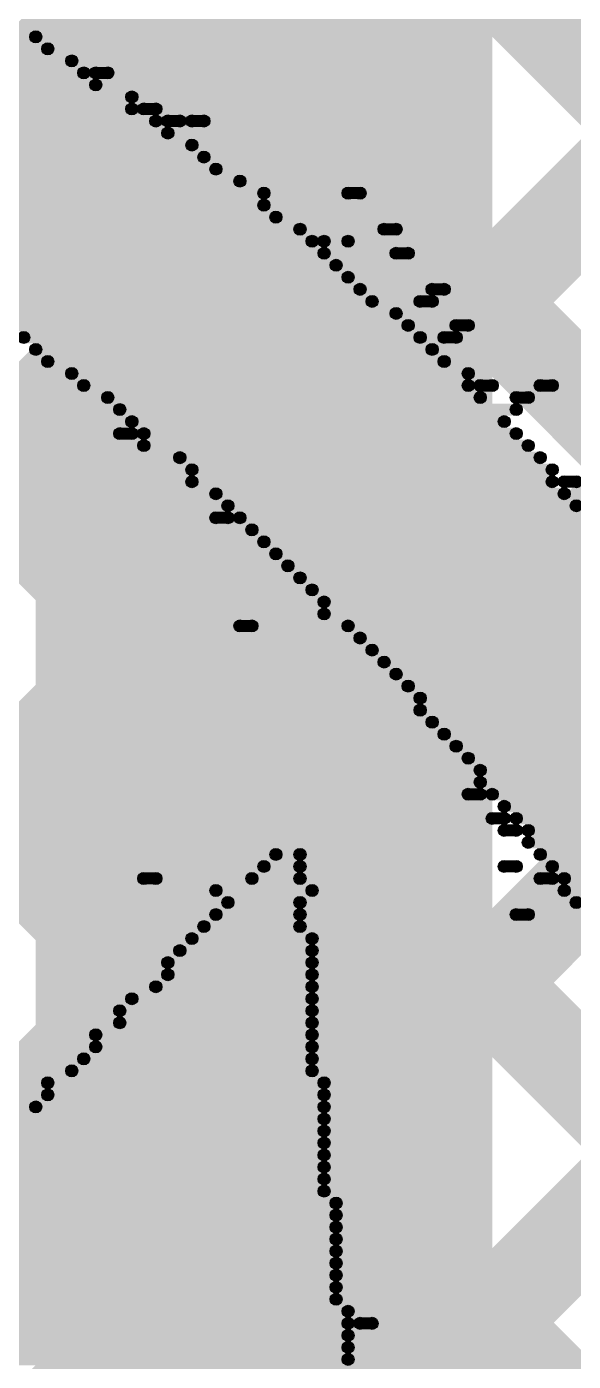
# Model space of a CAD drawing. Header units: millimetres. Extents: x 3.07 to 5.81, y 1.29 to 3.84.
# Drawn here: x 4.8832 to 4.9287, y 1.6938 to 1.8048 of the extents above; entities that cross this region are included whole.
import ezdxf

# ---------------------------------------------------------------- set-up
doc = ezdxf.new("R2010")
doc.units = ezdxf.units.MM
doc.header["$MEASUREMENT"] = 0
for name, color, linetype in [('BottomLayer', 5, 'Continuous'), ('BottomOverlay', 54, 'Continuous'), ('TopLayer', 1, 'Continuous')]:
    doc.layers.add(name, color=color, linetype=linetype)

msp = doc.modelspace()

# ---------------------------------------------------------------- hatches: boundary and pattern name
at = {"layer": 'BottomLayer'}
for points in [[(4.884, 1.449), (4.922, 1.449), (4.922, 2.071), (4.884, 2.071)], [(4.913, 1.433), (4.893, 1.433), (4.893, 2.012), (4.913, 2.012)]]:
    msp.add_hatch(color=5, dxfattribs=at).paths.add_polyline_path(points)
at = {"layer": 'BottomOverlay'}
for points in [[(4.839, 1.8035), (4.839, 1.8045), (4.884, 1.8045), (4.884, 1.8035)], [(4.841, 1.8025), (4.841, 1.8035), (4.885, 1.8035), (4.885, 1.8025)], [(4.843, 1.8015), (4.843, 1.8025), (4.887, 1.8025), (4.887, 1.8015)], [(4.845, 1.8005), (4.845, 1.8015), (4.888, 1.8015), (4.888, 1.8005)], [(4.848, 1.7995), (4.848, 1.8005), (4.889, 1.8005), (4.889, 1.7995)], [(4.889, 1.8005), (4.889, 1.8015), (4.89, 1.8015), (4.89, 1.8005)], [(4.85, 1.7985), (4.85, 1.7995), (4.892, 1.7995), (4.892, 1.7985)], [(4.852, 1.7975), (4.852, 1.7985), (4.892, 1.7985), (4.892, 1.7975)], [(4.893, 1.7975), (4.893, 1.7985), (4.894, 1.7985), (4.894, 1.7975)], [(4.854, 1.7965), (4.854, 1.7975), (4.894, 1.7975), (4.894, 1.7965)], [(4.895, 1.7965), (4.895, 1.7975), (4.896, 1.7975), (4.896, 1.7965)], [(4.897, 1.7965), (4.897, 1.7975), (4.898, 1.7975), (4.898, 1.7965)], [(4.856, 1.7955), (4.856, 1.7965), (4.895, 1.7965), (4.895, 1.7955)], [(4.858, 1.7945), (4.858, 1.7955), (4.897, 1.7955), (4.897, 1.7945)], [(4.859, 1.7935), (4.859, 1.7945), (4.898, 1.7945), (4.898, 1.7935)], [(4.86, 1.7925), (4.86, 1.7935), (4.899, 1.7935), (4.899, 1.7925)], [(4.863, 1.7915), (4.863, 1.7925), (4.901, 1.7925), (4.901, 1.7915)], [(4.865, 1.7905), (4.865, 1.7915), (4.903, 1.7915), (4.903, 1.7905)], [(4.866, 1.7895), (4.866, 1.7905), (4.903, 1.7905), (4.903, 1.7895)], [(4.91, 1.7905), (4.91, 1.7915), (4.911, 1.7915), (4.911, 1.7905)], [(4.868, 1.7885), (4.868, 1.7895), (4.904, 1.7895), (4.904, 1.7885)], [(4.87, 1.7875), (4.87, 1.7885), (4.906, 1.7885), (4.906, 1.7875)], [(4.913, 1.7875), (4.913, 1.7885), (4.914, 1.7885), (4.914, 1.7875)], [(4.871, 1.7865), (4.871, 1.7875), (4.907, 1.7875), (4.907, 1.7865)], [(4.908, 1.7865), (4.908, 1.7875), (4.91, 1.7875), (4.91, 1.7865)], [(4.873, 1.7855), (4.873, 1.7865), (4.908, 1.7865), (4.908, 1.7855)], [(4.914, 1.7855), (4.914, 1.7865), (4.915, 1.7865), (4.915, 1.7855)], [(4.875, 1.7845), (4.875, 1.7855), (4.909, 1.7855), (4.909, 1.7845)], [(4.876, 1.7835), (4.876, 1.7845), (4.91, 1.7845), (4.91, 1.7835)], [(4.877, 1.7825), (4.877, 1.7835), (4.911, 1.7835), (4.911, 1.7825)], [(4.917, 1.7825), (4.917, 1.7835), (4.918, 1.7835), (4.918, 1.7825)], [(4.879, 1.7815), (4.879, 1.7825), (4.912, 1.7825), (4.912, 1.7815)], [(4.916, 1.7815), (4.916, 1.7825), (4.917, 1.7825), (4.917, 1.7815)], [(4.88, 1.7805), (4.88, 1.7815), (4.914, 1.7815), (4.914, 1.7805)], [(4.882, 1.7795), (4.882, 1.7805), (4.915, 1.7805), (4.915, 1.7795)], [(4.919, 1.7795), (4.919, 1.7805), (4.92, 1.7805), (4.92, 1.7795)], [(4.883, 1.7785), (4.883, 1.7795), (4.916, 1.7795), (4.916, 1.7785)], [(4.918, 1.7785), (4.918, 1.7795), (4.919, 1.7795), (4.919, 1.7785)], [(4.884, 1.7775), (4.884, 1.7785), (4.917, 1.7785), (4.917, 1.7775)], [(4.885, 1.7765), (4.885, 1.7775), (4.918, 1.7775), (4.918, 1.7765)], [(4.887, 1.7755), (4.887, 1.7765), (4.92, 1.7765), (4.92, 1.7755)], [(4.888, 1.7745), (4.888, 1.7755), (4.92, 1.7755), (4.92, 1.7745)], [(4.921, 1.7745), (4.921, 1.7755), (4.922, 1.7755), (4.922, 1.7745)], [(4.926, 1.7745), (4.926, 1.7755), (4.927, 1.7755), (4.927, 1.7745)], [(4.89, 1.7735), (4.89, 1.7745), (4.921, 1.7745), (4.921, 1.7735)], [(4.924, 1.7735), (4.924, 1.7745), (4.925, 1.7745), (4.925, 1.7735)], [(4.891, 1.7725), (4.891, 1.7735), (4.924, 1.7735), (4.924, 1.7725)], [(4.892, 1.7715), (4.892, 1.7725), (4.923, 1.7725), (4.923, 1.7715)], [(4.891, 1.7705), (4.891, 1.7715), (4.892, 1.7715), (4.892, 1.7705)], [(4.893, 1.7705), (4.893, 1.7715), (4.924, 1.7715), (4.924, 1.7705)], [(4.893, 1.7695), (4.893, 1.7705), (4.925, 1.7705), (4.925, 1.7695)], [(4.896, 1.7685), (4.896, 1.7695), (4.926, 1.7695), (4.926, 1.7685)], [(4.897, 1.7675), (4.897, 1.7685), (4.927, 1.7685), (4.927, 1.7675)], [(4.897, 1.7665), (4.897, 1.7675), (4.927, 1.7675), (4.927, 1.7665)], [(4.928, 1.7665), (4.928, 1.7675), (4.929, 1.7675), (4.929, 1.7665)], [(4.899, 1.7655), (4.899, 1.7665), (4.928, 1.7665), (4.928, 1.7655)], [(4.9, 1.7645), (4.9, 1.7655), (4.929, 1.7655), (4.929, 1.7645)], [(4.899, 1.7635), (4.899, 1.7645), (4.9, 1.7645), (4.9, 1.7635)], [(4.901, 1.7635), (4.901, 1.7645), (4.93, 1.7645), (4.93, 1.7635)], [(4.902, 1.7625), (4.902, 1.7635), (4.931, 1.7635), (4.931, 1.7625)], [(4.903, 1.7615), (4.903, 1.7625), (4.932, 1.7625), (4.932, 1.7615)], [(4.904, 1.7605), (4.904, 1.7615), (4.933, 1.7615), (4.933, 1.7605)], [(4.905, 1.7595), (4.905, 1.7605), (4.934, 1.7605), (4.934, 1.7595)], [(4.906, 1.7585), (4.906, 1.7595), (4.935, 1.7595), (4.935, 1.7585)], [(4.907, 1.7575), (4.907, 1.7585), (4.935, 1.7585), (4.935, 1.7575)], [(4.908, 1.7565), (4.908, 1.7575), (4.936, 1.7575), (4.936, 1.7565)], [(4.908, 1.7555), (4.908, 1.7565), (4.937, 1.7565), (4.937, 1.7555)], [(4.901, 1.7545), (4.901, 1.7555), (4.902, 1.7555), (4.902, 1.7545)], [(4.91, 1.7545), (4.91, 1.7555), (4.938, 1.7555), (4.938, 1.7545)], [(4.911, 1.7535), (4.911, 1.7545), (4.939, 1.7545), (4.939, 1.7535)], [(4.912, 1.7525), (4.912, 1.7535), (4.939, 1.7535), (4.939, 1.7525)], [(4.913, 1.7515), (4.913, 1.7525), (4.94, 1.7525), (4.94, 1.7515)], [(4.914, 1.7505), (4.914, 1.7515), (4.941, 1.7515), (4.941, 1.7505)], [(4.915, 1.7495), (4.915, 1.7505), (4.942, 1.7505), (4.942, 1.7495)], [(4.916, 1.7485), (4.916, 1.7495), (4.943, 1.7495), (4.943, 1.7485)], [(4.916, 1.7475), (4.916, 1.7485), (4.943, 1.7485), (4.943, 1.7475)], [(4.917, 1.7465), (4.917, 1.7475), (4.944, 1.7475), (4.944, 1.7465)], [(4.918, 1.7455), (4.918, 1.7465), (4.945, 1.7465), (4.945, 1.7455)], [(4.919, 1.7445), (4.919, 1.7455), (4.947, 1.7455), (4.947, 1.7445)], [(4.92, 1.7435), (4.92, 1.7445), (4.946, 1.7445), (4.946, 1.7435)], [(4.921, 1.7425), (4.921, 1.7435), (4.947, 1.7435), (4.947, 1.7425)], [(4.921, 1.7415), (4.921, 1.7425), (4.948, 1.7425), (4.948, 1.7415)], [(4.92, 1.7405), (4.92, 1.7415), (4.921, 1.7415), (4.921, 1.7405)], [(4.922, 1.7405), (4.922, 1.7415), (4.948, 1.7415), (4.948, 1.7405)], [(4.922, 1.7385), (4.922, 1.7395), (4.923, 1.7395), (4.923, 1.7385)], [(4.923, 1.7395), (4.923, 1.7405), (4.949, 1.7405), (4.949, 1.7395)], [(4.924, 1.7385), (4.924, 1.7395), (4.951, 1.7395), (4.951, 1.7385)], [(4.923, 1.7375), (4.923, 1.7385), (4.924, 1.7385), (4.924, 1.7375)], [(4.925, 1.7375), (4.925, 1.7385), (4.95, 1.7385), (4.95, 1.7375)], [(4.925, 1.7365), (4.925, 1.7375), (4.951, 1.7375), (4.951, 1.7365)], [(4.904, 1.7355), (4.904, 1.7365), (4.906, 1.7365), (4.906, 1.7355)], [(4.926, 1.7355), (4.926, 1.7365), (4.951, 1.7365), (4.951, 1.7355)], [(4.903, 1.7345), (4.903, 1.7355), (4.906, 1.7355), (4.906, 1.7345)], [(4.923, 1.7345), (4.923, 1.7355), (4.924, 1.7355), (4.924, 1.7345)], [(4.927, 1.7345), (4.927, 1.7355), (4.952, 1.7355), (4.952, 1.7345)], [(4.893, 1.7335), (4.893, 1.7345), (4.894, 1.7345), (4.894, 1.7335)], [(4.902, 1.7335), (4.902, 1.7345), (4.906, 1.7345), (4.906, 1.7335)], [(4.926, 1.7335), (4.926, 1.7345), (4.927, 1.7345), (4.927, 1.7335)], [(4.928, 1.7335), (4.928, 1.7345), (4.953, 1.7345), (4.953, 1.7335)], [(4.899, 1.7325), (4.899, 1.7335), (4.907, 1.7335), (4.907, 1.7325)], [(4.928, 1.7325), (4.928, 1.7335), (4.954, 1.7335), (4.954, 1.7325)], [(4.9, 1.7315), (4.9, 1.7325), (4.906, 1.7325), (4.906, 1.7315)], [(4.899, 1.7305), (4.899, 1.7315), (4.906, 1.7315), (4.906, 1.7305)], [(4.924, 1.7305), (4.924, 1.7315), (4.925, 1.7315), (4.925, 1.7305)], [(4.897, 1.7285), (4.897, 1.7295), (4.907, 1.7295), (4.907, 1.7285)], [(4.898, 1.7295), (4.898, 1.7305), (4.906, 1.7305), (4.906, 1.7295)], [(4.896, 1.7275), (4.896, 1.7285), (4.907, 1.7285), (4.907, 1.7275)], [(4.895, 1.7265), (4.895, 1.7275), (4.907, 1.7275), (4.907, 1.7265)], [(4.895, 1.7255), (4.895, 1.7265), (4.907, 1.7265), (4.907, 1.7255)], [(4.894, 1.7245), (4.894, 1.7255), (4.907, 1.7255), (4.907, 1.7245)], [(4.892, 1.7235), (4.892, 1.7245), (4.907, 1.7245), (4.907, 1.7235)], [(4.891, 1.7225), (4.891, 1.7235), (4.907, 1.7235), (4.907, 1.7225)], [(4.891, 1.7215), (4.891, 1.7225), (4.907, 1.7225), (4.907, 1.7215)], [(4.889, 1.7205), (4.889, 1.7215), (4.907, 1.7215), (4.907, 1.7205)], [(4.888, 1.7185), (4.888, 1.7195), (4.907, 1.7195), (4.907, 1.7185)], [(4.889, 1.7195), (4.889, 1.7205), (4.907, 1.7205), (4.907, 1.7195)], [(4.887, 1.7175), (4.887, 1.7185), (4.907, 1.7185), (4.907, 1.7175)], [(4.885, 1.7165), (4.885, 1.7175), (4.908, 1.7175), (4.908, 1.7165)], [(4.885, 1.7155), (4.885, 1.7165), (4.908, 1.7165), (4.908, 1.7155)], [(4.884, 1.7145), (4.884, 1.7155), (4.908, 1.7155), (4.908, 1.7145)], [(4.882, 1.7135), (4.882, 1.7145), (4.908, 1.7145), (4.908, 1.7135)], [(4.882, 1.7125), (4.882, 1.7135), (4.908, 1.7135), (4.908, 1.7125)], [(4.881, 1.7115), (4.881, 1.7125), (4.908, 1.7125), (4.908, 1.7115)], [(4.88, 1.7105), (4.88, 1.7115), (4.908, 1.7115), (4.908, 1.7105)], [(4.878, 1.7095), (4.878, 1.7105), (4.908, 1.7105), (4.908, 1.7095)], [(4.879, 1.7085), (4.879, 1.7095), (4.908, 1.7095), (4.908, 1.7085)], [(4.878, 1.7075), (4.878, 1.7085), (4.908, 1.7085), (4.908, 1.7075)], [(4.876, 1.7065), (4.876, 1.7075), (4.909, 1.7075), (4.909, 1.7065)], [(4.876, 1.7055), (4.876, 1.7065), (4.909, 1.7065), (4.909, 1.7055)], [(4.875, 1.7045), (4.875, 1.7055), (4.909, 1.7055), (4.909, 1.7045)], [(4.874, 1.7035), (4.874, 1.7045), (4.909, 1.7045), (4.909, 1.7035)], [(4.873, 1.7025), (4.873, 1.7035), (4.909, 1.7035), (4.909, 1.7025)], [(4.872, 1.7015), (4.872, 1.7025), (4.909, 1.7025), (4.909, 1.7015)], [(4.871, 1.7005), (4.871, 1.7015), (4.909, 1.7015), (4.909, 1.7005)], [(4.869, 1.6985), (4.869, 1.6995), (4.909, 1.6995), (4.909, 1.6985)], [(4.87, 1.6995), (4.87, 1.7005), (4.909, 1.7005), (4.909, 1.6995)], [(4.868, 1.6975), (4.868, 1.6985), (4.91, 1.6985), (4.91, 1.6975)], [(4.867, 1.6965), (4.867, 1.6975), (4.91, 1.6975), (4.91, 1.6965)], [(4.911, 1.6965), (4.911, 1.6975), (4.912, 1.6975), (4.912, 1.6965)], [(4.866, 1.6955), (4.866, 1.6965), (4.91, 1.6965), (4.91, 1.6955)], [(4.865, 1.6945), (4.865, 1.6955), (4.91, 1.6955), (4.91, 1.6945)], [(4.864, 1.6935), (4.864, 1.6945), (4.91, 1.6945), (4.91, 1.6935)]]:
    msp.add_hatch(color=54, dxfattribs=at).paths.add_polyline_path(points)
h = msp.add_hatch(color=54, dxfattribs=at)
edge = h.paths.add_edge_path()
edge.add_arc((4.884, 1.804), 0.0005, 0, 360)
h = msp.add_hatch(color=54, dxfattribs=at)
edge = h.paths.add_edge_path()
edge.add_arc((4.885, 1.803), 0.0005, 0, 360)
h = msp.add_hatch(color=54, dxfattribs=at)
edge = h.paths.add_edge_path()
edge.add_arc((4.887, 1.802), 0.0005, 0, 360)
h = msp.add_hatch(color=54, dxfattribs=at)
edge = h.paths.add_edge_path()
edge.add_arc((4.888, 1.801), 0.0005, 0, 360)
h = msp.add_hatch(color=54, dxfattribs=at)
edge = h.paths.add_edge_path()
edge.add_arc((4.889, 1.801), 0.0005, 0, 360)
h = msp.add_hatch(color=54, dxfattribs=at)
edge = h.paths.add_edge_path()
edge.add_arc((4.889, 1.8), 0.0005, 0, 360)
h = msp.add_hatch(color=54, dxfattribs=at)
edge = h.paths.add_edge_path()
edge.add_arc((4.89, 1.801), 0.0005, 0, 360)
h = msp.add_hatch(color=54, dxfattribs=at)
edge = h.paths.add_edge_path()
edge.add_arc((4.892, 1.799), 0.0005, 0, 360)
h = msp.add_hatch(color=54, dxfattribs=at)
edge = h.paths.add_edge_path()
edge.add_arc((4.892, 1.798), 0.0005, 0, 360)
h = msp.add_hatch(color=54, dxfattribs=at)
edge = h.paths.add_edge_path()
edge.add_arc((4.893, 1.798), 0.0005, 0, 360)
h = msp.add_hatch(color=54, dxfattribs=at)
edge = h.paths.add_edge_path()
edge.add_arc((4.894, 1.798), 0.0005, 0, 360)
h = msp.add_hatch(color=54, dxfattribs=at)
edge = h.paths.add_edge_path()
edge.add_arc((4.894, 1.797), 0.0005, 0, 360)
h = msp.add_hatch(color=54, dxfattribs=at)
edge = h.paths.add_edge_path()
edge.add_arc((4.895, 1.797), 0.0005, 0, 360)
h = msp.add_hatch(color=54, dxfattribs=at)
edge = h.paths.add_edge_path()
edge.add_arc((4.896, 1.797), 0.0005, 0, 360)
h = msp.add_hatch(color=54, dxfattribs=at)
edge = h.paths.add_edge_path()
edge.add_arc((4.897, 1.797), 0.0005, 0, 360)
h = msp.add_hatch(color=54, dxfattribs=at)
edge = h.paths.add_edge_path()
edge.add_arc((4.898, 1.797), 0.0005, 0, 360)
h = msp.add_hatch(color=54, dxfattribs=at)
edge = h.paths.add_edge_path()
edge.add_arc((4.895, 1.796), 0.0005, 0, 360)
h = msp.add_hatch(color=54, dxfattribs=at)
edge = h.paths.add_edge_path()
edge.add_arc((4.897, 1.795), 0.0005, 0, 360)
h = msp.add_hatch(color=54, dxfattribs=at)
edge = h.paths.add_edge_path()
edge.add_arc((4.898, 1.794), 0.0005, 0, 360)
h = msp.add_hatch(color=54, dxfattribs=at)
edge = h.paths.add_edge_path()
edge.add_arc((4.899, 1.793), 0.0005, 0, 360)
h = msp.add_hatch(color=54, dxfattribs=at)
edge = h.paths.add_edge_path()
edge.add_arc((4.901, 1.792), 0.0005, 0, 360)
h = msp.add_hatch(color=54, dxfattribs=at)
edge = h.paths.add_edge_path()
edge.add_arc((4.903, 1.791), 0.0005, 0, 360)
h = msp.add_hatch(color=54, dxfattribs=at)
edge = h.paths.add_edge_path()
edge.add_arc((4.903, 1.79), 0.0005, 0, 360)
h = msp.add_hatch(color=54, dxfattribs=at)
edge = h.paths.add_edge_path()
edge.add_arc((4.91, 1.791), 0.0005, 0, 360)
h = msp.add_hatch(color=54, dxfattribs=at)
edge = h.paths.add_edge_path()
edge.add_arc((4.911, 1.791), 0.0005, 0, 360)
h = msp.add_hatch(color=54, dxfattribs=at)
edge = h.paths.add_edge_path()
edge.add_arc((4.904, 1.789), 0.0005, 0, 360)
h = msp.add_hatch(color=54, dxfattribs=at)
edge = h.paths.add_edge_path()
edge.add_arc((4.906, 1.788), 0.0005, 0, 360)
h = msp.add_hatch(color=54, dxfattribs=at)
edge = h.paths.add_edge_path()
edge.add_arc((4.913, 1.788), 0.0005, 0, 360)
h = msp.add_hatch(color=54, dxfattribs=at)
edge = h.paths.add_edge_path()
edge.add_arc((4.914, 1.788), 0.0005, 0, 360)
h = msp.add_hatch(color=54, dxfattribs=at)
edge = h.paths.add_edge_path()
edge.add_arc((4.907, 1.787), 0.0005, 0, 360)
h = msp.add_hatch(color=54, dxfattribs=at)
edge = h.paths.add_edge_path()
edge.add_arc((4.908, 1.787), 0.0005, 0, 360)
h = msp.add_hatch(color=54, dxfattribs=at)
edge = h.paths.add_edge_path()
edge.add_arc((4.91, 1.787), 0.0005, 0, 360)
h = msp.add_hatch(color=54, dxfattribs=at)
edge = h.paths.add_edge_path()
edge.add_arc((4.908, 1.786), 0.0005, 0, 360)
h = msp.add_hatch(color=54, dxfattribs=at)
edge = h.paths.add_edge_path()
edge.add_arc((4.914, 1.786), 0.0005, 0, 360)
h = msp.add_hatch(color=54, dxfattribs=at)
edge = h.paths.add_edge_path()
edge.add_arc((4.915, 1.786), 0.0005, 0, 360)
h = msp.add_hatch(color=54, dxfattribs=at)
edge = h.paths.add_edge_path()
edge.add_arc((4.909, 1.785), 0.0005, 0, 360)
h = msp.add_hatch(color=54, dxfattribs=at)
edge = h.paths.add_edge_path()
edge.add_arc((4.91, 1.784), 0.0005, 0, 360)
h = msp.add_hatch(color=54, dxfattribs=at)
edge = h.paths.add_edge_path()
edge.add_arc((4.911, 1.783), 0.0005, 0, 360)
h = msp.add_hatch(color=54, dxfattribs=at)
edge = h.paths.add_edge_path()
edge.add_arc((4.917, 1.783), 0.0005, 0, 360)
h = msp.add_hatch(color=54, dxfattribs=at)
edge = h.paths.add_edge_path()
edge.add_arc((4.918, 1.783), 0.0005, 0, 360)
h = msp.add_hatch(color=54, dxfattribs=at)
edge = h.paths.add_edge_path()
edge.add_arc((4.912, 1.782), 0.0005, 0, 360)
h = msp.add_hatch(color=54, dxfattribs=at)
edge = h.paths.add_edge_path()
edge.add_arc((4.916, 1.782), 0.0005, 0, 360)
h = msp.add_hatch(color=54, dxfattribs=at)
edge = h.paths.add_edge_path()
edge.add_arc((4.917, 1.782), 0.0005, 0, 360)
h = msp.add_hatch(color=54, dxfattribs=at)
edge = h.paths.add_edge_path()
edge.add_arc((4.914, 1.781), 0.0005, 0, 360)
h = msp.add_hatch(color=54, dxfattribs=at)
edge = h.paths.add_edge_path()
edge.add_arc((4.915, 1.78), 0.0005, 0, 360)
h = msp.add_hatch(color=54, dxfattribs=at)
edge = h.paths.add_edge_path()
edge.add_arc((4.919, 1.78), 0.0005, 0, 360)
h = msp.add_hatch(color=54, dxfattribs=at)
edge = h.paths.add_edge_path()
edge.add_arc((4.92, 1.78), 0.0005, 0, 360)
h = msp.add_hatch(color=54, dxfattribs=at)
edge = h.paths.add_edge_path()
edge.add_arc((4.883, 1.779), 0.0005, 0, 360)
h = msp.add_hatch(color=54, dxfattribs=at)
edge = h.paths.add_edge_path()
edge.add_arc((4.916, 1.779), 0.0005, 0, 360)
h = msp.add_hatch(color=54, dxfattribs=at)
edge = h.paths.add_edge_path()
edge.add_arc((4.918, 1.779), 0.0005, 0, 360)
h = msp.add_hatch(color=54, dxfattribs=at)
edge = h.paths.add_edge_path()
edge.add_arc((4.919, 1.779), 0.0005, 0, 360)
h = msp.add_hatch(color=54, dxfattribs=at)
edge = h.paths.add_edge_path()
edge.add_arc((4.884, 1.778), 0.0005, 0, 360)
h = msp.add_hatch(color=54, dxfattribs=at)
edge = h.paths.add_edge_path()
edge.add_arc((4.917, 1.778), 0.0005, 0, 360)
h = msp.add_hatch(color=54, dxfattribs=at)
edge = h.paths.add_edge_path()
edge.add_arc((4.885, 1.777), 0.0005, 0, 360)
h = msp.add_hatch(color=54, dxfattribs=at)
edge = h.paths.add_edge_path()
edge.add_arc((4.918, 1.777), 0.0005, 0, 360)
h = msp.add_hatch(color=54, dxfattribs=at)
edge = h.paths.add_edge_path()
edge.add_arc((4.887, 1.776), 0.0005, 0, 360)
h = msp.add_hatch(color=54, dxfattribs=at)
edge = h.paths.add_edge_path()
edge.add_arc((4.92, 1.776), 0.0005, 0, 360)
h = msp.add_hatch(color=54, dxfattribs=at)
edge = h.paths.add_edge_path()
edge.add_arc((4.888, 1.775), 0.0005, 0, 360)
h = msp.add_hatch(color=54, dxfattribs=at)
edge = h.paths.add_edge_path()
edge.add_arc((4.92, 1.775), 0.0005, 0, 360)
h = msp.add_hatch(color=54, dxfattribs=at)
edge = h.paths.add_edge_path()
edge.add_arc((4.921, 1.775), 0.0005, 0, 360)
h = msp.add_hatch(color=54, dxfattribs=at)
edge = h.paths.add_edge_path()
edge.add_arc((4.922, 1.775), 0.0005, 0, 360)
h = msp.add_hatch(color=54, dxfattribs=at)
edge = h.paths.add_edge_path()
edge.add_arc((4.926, 1.775), 0.0005, 0, 360)
h = msp.add_hatch(color=54, dxfattribs=at)
edge = h.paths.add_edge_path()
edge.add_arc((4.927, 1.775), 0.0005, 0, 360)
h = msp.add_hatch(color=54, dxfattribs=at)
edge = h.paths.add_edge_path()
edge.add_arc((4.89, 1.774), 0.0005, 0, 360)
h = msp.add_hatch(color=54, dxfattribs=at)
edge = h.paths.add_edge_path()
edge.add_arc((4.921, 1.774), 0.0005, 0, 360)
h = msp.add_hatch(color=54, dxfattribs=at)
edge = h.paths.add_edge_path()
edge.add_arc((4.924, 1.774), 0.0005, 0, 360)
h = msp.add_hatch(color=54, dxfattribs=at)
edge = h.paths.add_edge_path()
edge.add_arc((4.925, 1.774), 0.0005, 0, 360)
h = msp.add_hatch(color=54, dxfattribs=at)
edge = h.paths.add_edge_path()
edge.add_arc((4.891, 1.773), 0.0005, 0, 360)
h = msp.add_hatch(color=54, dxfattribs=at)
edge = h.paths.add_edge_path()
edge.add_arc((4.924, 1.773), 0.0005, 0, 360)
h = msp.add_hatch(color=54, dxfattribs=at)
edge = h.paths.add_edge_path()
edge.add_arc((4.892, 1.772), 0.0005, 0, 360)
h = msp.add_hatch(color=54, dxfattribs=at)
edge = h.paths.add_edge_path()
edge.add_arc((4.923, 1.772), 0.0005, 0, 360)
h = msp.add_hatch(color=54, dxfattribs=at)
edge = h.paths.add_edge_path()
edge.add_arc((4.891, 1.771), 0.0005, 0, 360)
h = msp.add_hatch(color=54, dxfattribs=at)
edge = h.paths.add_edge_path()
edge.add_arc((4.892, 1.771), 0.0005, 0, 360)
h = msp.add_hatch(color=54, dxfattribs=at)
edge = h.paths.add_edge_path()
edge.add_arc((4.893, 1.771), 0.0005, 0, 360)
h = msp.add_hatch(color=54, dxfattribs=at)
edge = h.paths.add_edge_path()
edge.add_arc((4.893, 1.77), 0.0005, 0, 360)
h = msp.add_hatch(color=54, dxfattribs=at)
edge = h.paths.add_edge_path()
edge.add_arc((4.924, 1.771), 0.0005, 0, 360)
h = msp.add_hatch(color=54, dxfattribs=at)
edge = h.paths.add_edge_path()
edge.add_arc((4.925, 1.77), 0.0005, 0, 360)
h = msp.add_hatch(color=54, dxfattribs=at)
edge = h.paths.add_edge_path()
edge.add_arc((4.896, 1.769), 0.0005, 0, 360)
h = msp.add_hatch(color=54, dxfattribs=at)
edge = h.paths.add_edge_path()
edge.add_arc((4.926, 1.769), 0.0005, 0, 360)
h = msp.add_hatch(color=54, dxfattribs=at)
edge = h.paths.add_edge_path()
edge.add_arc((4.897, 1.768), 0.0005, 0, 360)
h = msp.add_hatch(color=54, dxfattribs=at)
edge = h.paths.add_edge_path()
edge.add_arc((4.927, 1.768), 0.0005, 0, 360)
h = msp.add_hatch(color=54, dxfattribs=at)
edge = h.paths.add_edge_path()
edge.add_arc((4.897, 1.767), 0.0005, 0, 360)
h = msp.add_hatch(color=54, dxfattribs=at)
edge = h.paths.add_edge_path()
edge.add_arc((4.927, 1.767), 0.0005, 0, 360)
h = msp.add_hatch(color=54, dxfattribs=at)
edge = h.paths.add_edge_path()
edge.add_arc((4.928, 1.767), 0.0005, 0, 360)
h = msp.add_hatch(color=54, dxfattribs=at)
edge = h.paths.add_edge_path()
edge.add_arc((4.929, 1.767), 0.0005, 0, 360)
h = msp.add_hatch(color=54, dxfattribs=at)
edge = h.paths.add_edge_path()
edge.add_arc((4.899, 1.766), 0.0005, 0, 360)
h = msp.add_hatch(color=54, dxfattribs=at)
edge = h.paths.add_edge_path()
edge.add_arc((4.928, 1.766), 0.0005, 0, 360)
h = msp.add_hatch(color=54, dxfattribs=at)
edge = h.paths.add_edge_path()
edge.add_arc((4.9, 1.765), 0.0005, 0, 360)
h = msp.add_hatch(color=54, dxfattribs=at)
edge = h.paths.add_edge_path()
edge.add_arc((4.929, 1.765), 0.0005, 0, 360)
h = msp.add_hatch(color=54, dxfattribs=at)
edge = h.paths.add_edge_path()
edge.add_arc((4.899, 1.764), 0.0005, 0, 360)
h = msp.add_hatch(color=54, dxfattribs=at)
edge = h.paths.add_edge_path()
edge.add_arc((4.9, 1.764), 0.0005, 0, 360)
h = msp.add_hatch(color=54, dxfattribs=at)
edge = h.paths.add_edge_path()
edge.add_arc((4.901, 1.764), 0.0005, 0, 360)
h = msp.add_hatch(color=54, dxfattribs=at)
edge = h.paths.add_edge_path()
edge.add_arc((4.902, 1.763), 0.0005, 0, 360)
h = msp.add_hatch(color=54, dxfattribs=at)
edge = h.paths.add_edge_path()
edge.add_arc((4.903, 1.762), 0.0005, 0, 360)
h = msp.add_hatch(color=54, dxfattribs=at)
edge = h.paths.add_edge_path()
edge.add_arc((4.904, 1.761), 0.0005, 0, 360)
h = msp.add_hatch(color=54, dxfattribs=at)
edge = h.paths.add_edge_path()
edge.add_arc((4.905, 1.76), 0.0005, 0, 360)
h = msp.add_hatch(color=54, dxfattribs=at)
edge = h.paths.add_edge_path()
edge.add_arc((4.906, 1.759), 0.0005, 0, 360)
h = msp.add_hatch(color=54, dxfattribs=at)
edge = h.paths.add_edge_path()
edge.add_arc((4.907, 1.758), 0.0005, 0, 360)
h = msp.add_hatch(color=54, dxfattribs=at)
edge = h.paths.add_edge_path()
edge.add_arc((4.908, 1.757), 0.0005, 0, 360)
h = msp.add_hatch(color=54, dxfattribs=at)
edge = h.paths.add_edge_path()
edge.add_arc((4.908, 1.756), 0.0005, 0, 360)
h = msp.add_hatch(color=54, dxfattribs=at)
edge = h.paths.add_edge_path()
edge.add_arc((4.901, 1.755), 0.0005, 0, 360)
h = msp.add_hatch(color=54, dxfattribs=at)
edge = h.paths.add_edge_path()
edge.add_arc((4.902, 1.755), 0.0005, 0, 360)
h = msp.add_hatch(color=54, dxfattribs=at)
edge = h.paths.add_edge_path()
edge.add_arc((4.91, 1.755), 0.0005, 0, 360)
h = msp.add_hatch(color=54, dxfattribs=at)
edge = h.paths.add_edge_path()
edge.add_arc((4.911, 1.754), 0.0005, 0, 360)
h = msp.add_hatch(color=54, dxfattribs=at)
edge = h.paths.add_edge_path()
edge.add_arc((4.912, 1.753), 0.0005, 0, 360)
h = msp.add_hatch(color=54, dxfattribs=at)
edge = h.paths.add_edge_path()
edge.add_arc((4.913, 1.752), 0.0005, 0, 360)
h = msp.add_hatch(color=54, dxfattribs=at)
edge = h.paths.add_edge_path()
edge.add_arc((4.914, 1.751), 0.0005, 0, 360)
h = msp.add_hatch(color=54, dxfattribs=at)
edge = h.paths.add_edge_path()
edge.add_arc((4.915, 1.75), 0.0005, 0, 360)
h = msp.add_hatch(color=54, dxfattribs=at)
edge = h.paths.add_edge_path()
edge.add_arc((4.916, 1.749), 0.0005, 0, 360)
h = msp.add_hatch(color=54, dxfattribs=at)
edge = h.paths.add_edge_path()
edge.add_arc((4.916, 1.748), 0.0005, 0, 360)
h = msp.add_hatch(color=54, dxfattribs=at)
edge = h.paths.add_edge_path()
edge.add_arc((4.917, 1.747), 0.0005, 0, 360)
h = msp.add_hatch(color=54, dxfattribs=at)
edge = h.paths.add_edge_path()
edge.add_arc((4.918, 1.746), 0.0005, 0, 360)
h = msp.add_hatch(color=54, dxfattribs=at)
edge = h.paths.add_edge_path()
edge.add_arc((4.919, 1.745), 0.0005, 0, 360)
h = msp.add_hatch(color=54, dxfattribs=at)
edge = h.paths.add_edge_path()
edge.add_arc((4.92, 1.744), 0.0005, 0, 360)
h = msp.add_hatch(color=54, dxfattribs=at)
edge = h.paths.add_edge_path()
edge.add_arc((4.921, 1.743), 0.0005, 0, 360)
h = msp.add_hatch(color=54, dxfattribs=at)
edge = h.paths.add_edge_path()
edge.add_arc((4.921, 1.742), 0.0005, 0, 360)
h = msp.add_hatch(color=54, dxfattribs=at)
edge = h.paths.add_edge_path()
edge.add_arc((4.92, 1.741), 0.0005, 0, 360)
h = msp.add_hatch(color=54, dxfattribs=at)
edge = h.paths.add_edge_path()
edge.add_arc((4.921, 1.741), 0.0005, 0, 360)
h = msp.add_hatch(color=54, dxfattribs=at)
edge = h.paths.add_edge_path()
edge.add_arc((4.922, 1.741), 0.0005, 0, 360)
h = msp.add_hatch(color=54, dxfattribs=at)
edge = h.paths.add_edge_path()
edge.add_arc((4.922, 1.739), 0.0005, 0, 360)
h = msp.add_hatch(color=54, dxfattribs=at)
edge = h.paths.add_edge_path()
edge.add_arc((4.923, 1.74), 0.0005, 0, 360)
h = msp.add_hatch(color=54, dxfattribs=at)
edge = h.paths.add_edge_path()
edge.add_arc((4.923, 1.739), 0.0005, 0, 360)
h = msp.add_hatch(color=54, dxfattribs=at)
edge = h.paths.add_edge_path()
edge.add_arc((4.924, 1.739), 0.0005, 0, 360)
h = msp.add_hatch(color=54, dxfattribs=at)
edge = h.paths.add_edge_path()
edge.add_arc((4.923, 1.738), 0.0005, 0, 360)
h = msp.add_hatch(color=54, dxfattribs=at)
edge = h.paths.add_edge_path()
edge.add_arc((4.924, 1.738), 0.0005, 0, 360)
h = msp.add_hatch(color=54, dxfattribs=at)
edge = h.paths.add_edge_path()
edge.add_arc((4.925, 1.738), 0.0005, 0, 360)
h = msp.add_hatch(color=54, dxfattribs=at)
edge = h.paths.add_edge_path()
edge.add_arc((4.925, 1.737), 0.0005, 0, 360)
h = msp.add_hatch(color=54, dxfattribs=at)
edge = h.paths.add_edge_path()
edge.add_arc((4.904, 1.736), 0.0005, 0, 360)
h = msp.add_hatch(color=54, dxfattribs=at)
edge = h.paths.add_edge_path()
edge.add_arc((4.906, 1.736), 0.0005, 0, 360)
h = msp.add_hatch(color=54, dxfattribs=at)
edge = h.paths.add_edge_path()
edge.add_arc((4.926, 1.736), 0.0005, 0, 360)
h = msp.add_hatch(color=54, dxfattribs=at)
edge = h.paths.add_edge_path()
edge.add_arc((4.903, 1.735), 0.0005, 0, 360)
h = msp.add_hatch(color=54, dxfattribs=at)
edge = h.paths.add_edge_path()
edge.add_arc((4.906, 1.735), 0.0005, 0, 360)
h = msp.add_hatch(color=54, dxfattribs=at)
edge = h.paths.add_edge_path()
edge.add_arc((4.923, 1.735), 0.0005, 0, 360)
h = msp.add_hatch(color=54, dxfattribs=at)
edge = h.paths.add_edge_path()
edge.add_arc((4.924, 1.735), 0.0005, 0, 360)
h = msp.add_hatch(color=54, dxfattribs=at)
edge = h.paths.add_edge_path()
edge.add_arc((4.927, 1.735), 0.0005, 0, 360)
h = msp.add_hatch(color=54, dxfattribs=at)
edge = h.paths.add_edge_path()
edge.add_arc((4.893, 1.734), 0.0005, 0, 360)
h = msp.add_hatch(color=54, dxfattribs=at)
edge = h.paths.add_edge_path()
edge.add_arc((4.894, 1.734), 0.0005, 0, 360)
h = msp.add_hatch(color=54, dxfattribs=at)
edge = h.paths.add_edge_path()
edge.add_arc((4.902, 1.734), 0.0005, 0, 360)
h = msp.add_hatch(color=54, dxfattribs=at)
edge = h.paths.add_edge_path()
edge.add_arc((4.906, 1.734), 0.0005, 0, 360)
h = msp.add_hatch(color=54, dxfattribs=at)
edge = h.paths.add_edge_path()
edge.add_arc((4.926, 1.734), 0.0005, 0, 360)
h = msp.add_hatch(color=54, dxfattribs=at)
edge = h.paths.add_edge_path()
edge.add_arc((4.927, 1.734), 0.0005, 0, 360)
h = msp.add_hatch(color=54, dxfattribs=at)
edge = h.paths.add_edge_path()
edge.add_arc((4.928, 1.734), 0.0005, 0, 360)
h = msp.add_hatch(color=54, dxfattribs=at)
edge = h.paths.add_edge_path()
edge.add_arc((4.899, 1.733), 0.0005, 0, 360)
h = msp.add_hatch(color=54, dxfattribs=at)
edge = h.paths.add_edge_path()
edge.add_arc((4.907, 1.733), 0.0005, 0, 360)
h = msp.add_hatch(color=54, dxfattribs=at)
edge = h.paths.add_edge_path()
edge.add_arc((4.928, 1.733), 0.0005, 0, 360)
h = msp.add_hatch(color=54, dxfattribs=at)
edge = h.paths.add_edge_path()
edge.add_arc((4.9, 1.732), 0.0005, 0, 360)
h = msp.add_hatch(color=54, dxfattribs=at)
edge = h.paths.add_edge_path()
edge.add_arc((4.906, 1.732), 0.0005, 0, 360)
h = msp.add_hatch(color=54, dxfattribs=at)
edge = h.paths.add_edge_path()
edge.add_arc((4.929, 1.732), 0.0005, 0, 360)
h = msp.add_hatch(color=54, dxfattribs=at)
edge = h.paths.add_edge_path()
edge.add_arc((4.899, 1.731), 0.0005, 0, 360)
h = msp.add_hatch(color=54, dxfattribs=at)
edge = h.paths.add_edge_path()
edge.add_arc((4.906, 1.731), 0.0005, 0, 360)
h = msp.add_hatch(color=54, dxfattribs=at)
edge = h.paths.add_edge_path()
edge.add_arc((4.924, 1.731), 0.0005, 0, 360)
h = msp.add_hatch(color=54, dxfattribs=at)
edge = h.paths.add_edge_path()
edge.add_arc((4.925, 1.731), 0.0005, 0, 360)
h = msp.add_hatch(color=54, dxfattribs=at)
edge = h.paths.add_edge_path()
edge.add_arc((4.897, 1.729), 0.0005, 0, 360)
h = msp.add_hatch(color=54, dxfattribs=at)
edge = h.paths.add_edge_path()
edge.add_arc((4.898, 1.73), 0.0005, 0, 360)
h = msp.add_hatch(color=54, dxfattribs=at)
edge = h.paths.add_edge_path()
edge.add_arc((4.906, 1.73), 0.0005, 0, 360)
h = msp.add_hatch(color=54, dxfattribs=at)
edge = h.paths.add_edge_path()
edge.add_arc((4.907, 1.729), 0.0005, 0, 360)
h = msp.add_hatch(color=54, dxfattribs=at)
edge = h.paths.add_edge_path()
edge.add_arc((4.896, 1.728), 0.0005, 0, 360)
h = msp.add_hatch(color=54, dxfattribs=at)
edge = h.paths.add_edge_path()
edge.add_arc((4.907, 1.728), 0.0005, 0, 360)
h = msp.add_hatch(color=54, dxfattribs=at)
edge = h.paths.add_edge_path()
edge.add_arc((4.895, 1.727), 0.0005, 0, 360)
h = msp.add_hatch(color=54, dxfattribs=at)
edge = h.paths.add_edge_path()
edge.add_arc((4.907, 1.727), 0.0005, 0, 360)
h = msp.add_hatch(color=54, dxfattribs=at)
edge = h.paths.add_edge_path()
edge.add_arc((4.895, 1.726), 0.0005, 0, 360)
h = msp.add_hatch(color=54, dxfattribs=at)
edge = h.paths.add_edge_path()
edge.add_arc((4.907, 1.726), 0.0005, 0, 360)
h = msp.add_hatch(color=54, dxfattribs=at)
edge = h.paths.add_edge_path()
edge.add_arc((4.894, 1.725), 0.0005, 0, 360)
h = msp.add_hatch(color=54, dxfattribs=at)
edge = h.paths.add_edge_path()
edge.add_arc((4.907, 1.725), 0.0005, 0, 360)
h = msp.add_hatch(color=54, dxfattribs=at)
edge = h.paths.add_edge_path()
edge.add_arc((4.892, 1.724), 0.0005, 0, 360)
h = msp.add_hatch(color=54, dxfattribs=at)
edge = h.paths.add_edge_path()
edge.add_arc((4.907, 1.724), 0.0005, 0, 360)
h = msp.add_hatch(color=54, dxfattribs=at)
edge = h.paths.add_edge_path()
edge.add_arc((4.891, 1.723), 0.0005, 0, 360)
h = msp.add_hatch(color=54, dxfattribs=at)
edge = h.paths.add_edge_path()
edge.add_arc((4.907, 1.723), 0.0005, 0, 360)
h = msp.add_hatch(color=54, dxfattribs=at)
edge = h.paths.add_edge_path()
edge.add_arc((4.891, 1.722), 0.0005, 0, 360)
h = msp.add_hatch(color=54, dxfattribs=at)
edge = h.paths.add_edge_path()
edge.add_arc((4.907, 1.722), 0.0005, 0, 360)
h = msp.add_hatch(color=54, dxfattribs=at)
edge = h.paths.add_edge_path()
edge.add_arc((4.889, 1.721), 0.0005, 0, 360)
h = msp.add_hatch(color=54, dxfattribs=at)
edge = h.paths.add_edge_path()
edge.add_arc((4.907, 1.721), 0.0005, 0, 360)
h = msp.add_hatch(color=54, dxfattribs=at)
edge = h.paths.add_edge_path()
edge.add_arc((4.888, 1.719), 0.0005, 0, 360)
h = msp.add_hatch(color=54, dxfattribs=at)
edge = h.paths.add_edge_path()
edge.add_arc((4.889, 1.72), 0.0005, 0, 360)
h = msp.add_hatch(color=54, dxfattribs=at)
edge = h.paths.add_edge_path()
edge.add_arc((4.907, 1.72), 0.0005, 0, 360)
h = msp.add_hatch(color=54, dxfattribs=at)
edge = h.paths.add_edge_path()
edge.add_arc((4.907, 1.719), 0.0005, 0, 360)
h = msp.add_hatch(color=54, dxfattribs=at)
edge = h.paths.add_edge_path()
edge.add_arc((4.887, 1.718), 0.0005, 0, 360)
h = msp.add_hatch(color=54, dxfattribs=at)
edge = h.paths.add_edge_path()
edge.add_arc((4.907, 1.718), 0.0005, 0, 360)
h = msp.add_hatch(color=54, dxfattribs=at)
edge = h.paths.add_edge_path()
edge.add_arc((4.885, 1.717), 0.0005, 0, 360)
h = msp.add_hatch(color=54, dxfattribs=at)
edge = h.paths.add_edge_path()
edge.add_arc((4.908, 1.717), 0.0005, 0, 360)
h = msp.add_hatch(color=54, dxfattribs=at)
edge = h.paths.add_edge_path()
edge.add_arc((4.885, 1.716), 0.0005, 0, 360)
h = msp.add_hatch(color=54, dxfattribs=at)
edge = h.paths.add_edge_path()
edge.add_arc((4.908, 1.716), 0.0005, 0, 360)
h = msp.add_hatch(color=54, dxfattribs=at)
edge = h.paths.add_edge_path()
edge.add_arc((4.884, 1.715), 0.0005, 0, 360)
h = msp.add_hatch(color=54, dxfattribs=at)
edge = h.paths.add_edge_path()
edge.add_arc((4.908, 1.715), 0.0005, 0, 360)
h = msp.add_hatch(color=54, dxfattribs=at)
edge = h.paths.add_edge_path()
edge.add_arc((4.908, 1.714), 0.0005, 0, 360)
h = msp.add_hatch(color=54, dxfattribs=at)
edge = h.paths.add_edge_path()
edge.add_arc((4.908, 1.713), 0.0005, 0, 360)
h = msp.add_hatch(color=54, dxfattribs=at)
edge = h.paths.add_edge_path()
edge.add_arc((4.908, 1.712), 0.0005, 0, 360)
h = msp.add_hatch(color=54, dxfattribs=at)
edge = h.paths.add_edge_path()
edge.add_arc((4.908, 1.711), 0.0005, 0, 360)
h = msp.add_hatch(color=54, dxfattribs=at)
edge = h.paths.add_edge_path()
edge.add_arc((4.908, 1.71), 0.0005, 0, 360)
h = msp.add_hatch(color=54, dxfattribs=at)
edge = h.paths.add_edge_path()
edge.add_arc((4.908, 1.709), 0.0005, 0, 360)
h = msp.add_hatch(color=54, dxfattribs=at)
edge = h.paths.add_edge_path()
edge.add_arc((4.908, 1.708), 0.0005, 0, 360)
h = msp.add_hatch(color=54, dxfattribs=at)
edge = h.paths.add_edge_path()
edge.add_arc((4.909, 1.707), 0.0005, 0, 360)
h = msp.add_hatch(color=54, dxfattribs=at)
edge = h.paths.add_edge_path()
edge.add_arc((4.909, 1.706), 0.0005, 0, 360)
h = msp.add_hatch(color=54, dxfattribs=at)
edge = h.paths.add_edge_path()
edge.add_arc((4.909, 1.705), 0.0005, 0, 360)
h = msp.add_hatch(color=54, dxfattribs=at)
edge = h.paths.add_edge_path()
edge.add_arc((4.909, 1.704), 0.0005, 0, 360)
h = msp.add_hatch(color=54, dxfattribs=at)
edge = h.paths.add_edge_path()
edge.add_arc((4.909, 1.703), 0.0005, 0, 360)
h = msp.add_hatch(color=54, dxfattribs=at)
edge = h.paths.add_edge_path()
edge.add_arc((4.909, 1.702), 0.0005, 0, 360)
h = msp.add_hatch(color=54, dxfattribs=at)
edge = h.paths.add_edge_path()
edge.add_arc((4.909, 1.701), 0.0005, 0, 360)
h = msp.add_hatch(color=54, dxfattribs=at)
edge = h.paths.add_edge_path()
edge.add_arc((4.909, 1.7), 0.0005, 0, 360)
h = msp.add_hatch(color=54, dxfattribs=at)
edge = h.paths.add_edge_path()
edge.add_arc((4.909, 1.699), 0.0005, 0, 360)
h = msp.add_hatch(color=54, dxfattribs=at)
edge = h.paths.add_edge_path()
edge.add_arc((4.91, 1.698), 0.0005, 0, 360)
h = msp.add_hatch(color=54, dxfattribs=at)
edge = h.paths.add_edge_path()
edge.add_arc((4.91, 1.697), 0.0005, 0, 360)
h = msp.add_hatch(color=54, dxfattribs=at)
edge = h.paths.add_edge_path()
edge.add_arc((4.911, 1.697), 0.0005, 0, 360)
h = msp.add_hatch(color=54, dxfattribs=at)
edge = h.paths.add_edge_path()
edge.add_arc((4.912, 1.697), 0.0005, 0, 360)
h = msp.add_hatch(color=54, dxfattribs=at)
edge = h.paths.add_edge_path()
edge.add_arc((4.91, 1.696), 0.0005, 0, 360)
h = msp.add_hatch(color=54, dxfattribs=at)
edge = h.paths.add_edge_path()
edge.add_arc((4.91, 1.695), 0.0005, 0, 360)
h = msp.add_hatch(color=54, dxfattribs=at)
edge = h.paths.add_edge_path()
edge.add_arc((4.91, 1.694), 0.0005, 0, 360)
at = {"layer": 'TopLayer'}
for points in [[(4.60024, 1.37017), (4.59458, 1.37583), (5.17027, 1.95152), (5.17593, 1.94586)], [(4.45882, 1.37017), (4.45316, 1.37583), (5.00516, 1.92783), (5.01082, 1.92217)], [(4.4871, 1.37017), (4.48144, 1.37583), (5.03344, 1.92783), (5.0391, 1.92217)], [(4.51538, 1.37017), (4.50973, 1.37583), (5.06173, 1.92783), (5.06738, 1.92217)], [(4.54367, 1.37017), (4.53801, 1.37583), (5.09001, 1.92783), (5.09567, 1.92217)], [(4.57195, 1.37017), (4.5663, 1.37583), (5.1183, 1.92783), (5.12395, 1.92217)], [(4.83495, 1.89105), (4.84061, 1.8967), (5.07783, 1.65949), (5.07217, 1.65383)], [(4.83317, 1.86455), (4.83883, 1.8702), (5.07783, 1.6312), (5.07217, 1.62555)], [(4.83291, 1.83653), (4.83856, 1.84218), (5.07783, 1.60292), (5.07217, 1.59726)], [(4.8248, 1.81635), (4.83046, 1.822), (5.07783, 1.57463), (5.07217, 1.56898)], [(4.80906, 1.80381), (4.81471, 1.80947), (5.07583, 1.54835), (5.07017, 1.54269)], [(4.78441, 1.80017), (4.79007, 1.80583), (5.07583, 1.52007), (5.07017, 1.51441)]]:
    msp.add_hatch(color=1, dxfattribs=at).paths.add_polyline_path(points)

# ---------------------------------------------------------------- linework, layer by layer
at = {"layer": 'BottomOverlay'}
for centre in [(4.884, 1.804), (4.885, 1.803), (4.887, 1.802), (4.888, 1.801), (4.889, 1.801), (4.889, 1.8), (4.89, 1.801), (4.892, 1.799), (4.892, 1.798), (4.893, 1.798), (4.894, 1.798), (4.894, 1.797), (4.895, 1.797), (4.896, 1.797), (4.897, 1.797), (4.898, 1.797), (4.895, 1.796), (4.897, 1.795), (4.898, 1.794), (4.899, 1.793), (4.901, 1.792), (4.903, 1.791), (4.903, 1.79), (4.91, 1.791), (4.911, 1.791), (4.904, 1.789), (4.906, 1.788), (4.913, 1.788), (4.914, 1.788), (4.907, 1.787), (4.908, 1.787), (4.91, 1.787), (4.908, 1.786), (4.914, 1.786), (4.915, 1.786), (4.909, 1.785), (4.91, 1.784), (4.911, 1.783), (4.917, 1.783), (4.918, 1.783), (4.912, 1.782), (4.916, 1.782), (4.917, 1.782), (4.914, 1.781), (4.915, 1.78), (4.919, 1.78), (4.92, 1.78), (4.883, 1.779), (4.916, 1.779), (4.918, 1.779), (4.919, 1.779), (4.884, 1.778), (4.917, 1.778), (4.885, 1.777), (4.918, 1.777), (4.887, 1.776), (4.92, 1.776), (4.888, 1.775), (4.92, 1.775), (4.921, 1.775), (4.922, 1.775), (4.926, 1.775), (4.927, 1.775), (4.89, 1.774), (4.921, 1.774), (4.924, 1.774), (4.925, 1.774), (4.891, 1.773), (4.924, 1.773), (4.892, 1.772), (4.923, 1.772), (4.891, 1.771), (4.892, 1.771), (4.893, 1.771), (4.893, 1.77), (4.924, 1.771), (4.925, 1.77), (4.896, 1.769), (4.926, 1.769), (4.897, 1.768), (4.927, 1.768), (4.897, 1.767), (4.927, 1.767), (4.928, 1.767), (4.929, 1.767), (4.899, 1.766), (4.928, 1.766), (4.9, 1.765), (4.929, 1.765), (4.899, 1.764), (4.9, 1.764), (4.901, 1.764), (4.902, 1.763), (4.903, 1.762), (4.904, 1.761), (4.905, 1.76), (4.906, 1.759), (4.907, 1.758), (4.908, 1.757), (4.908, 1.756), (4.901, 1.755), (4.902, 1.755), (4.91, 1.755), (4.911, 1.754), (4.912, 1.753), (4.913, 1.752), (4.914, 1.751), (4.915, 1.75), (4.916, 1.749), (4.916, 1.748), (4.917, 1.747), (4.918, 1.746), (4.919, 1.745), (4.92, 1.744), (4.921, 1.743), (4.921, 1.742), (4.92, 1.741), (4.921, 1.741), (4.922, 1.741), (4.922, 1.739), (4.923, 1.74), (4.923, 1.739), (4.924, 1.739), (4.923, 1.738), (4.924, 1.738), (4.925, 1.738), (4.925, 1.737), (4.904, 1.736), (4.906, 1.736), (4.926, 1.736), (4.903, 1.735), (4.906, 1.735), (4.923, 1.735), (4.924, 1.735), (4.927, 1.735), (4.893, 1.734), (4.894, 1.734), (4.902, 1.734), (4.906, 1.734), (4.926, 1.734), (4.927, 1.734), (4.928, 1.734), (4.899, 1.733), (4.907, 1.733), (4.928, 1.733), (4.9, 1.732), (4.906, 1.732), (4.929, 1.732), (4.899, 1.731), (4.906, 1.731), (4.924, 1.731), (4.925, 1.731), (4.897, 1.729), (4.898, 1.73), (4.906, 1.73), (4.907, 1.729), (4.896, 1.728), (4.907, 1.728), (4.895, 1.727), (4.907, 1.727), (4.895, 1.726), (4.907, 1.726), (4.894, 1.725), (4.907, 1.725), (4.892, 1.724), (4.907, 1.724), (4.891, 1.723), (4.907, 1.723), (4.891, 1.722), (4.907, 1.722), (4.889, 1.721), (4.907, 1.721), (4.888, 1.719), (4.889, 1.72), (4.907, 1.72), (4.907, 1.719), (4.887, 1.718), (4.907, 1.718), (4.885, 1.717), (4.908, 1.717), (4.885, 1.716), (4.908, 1.716), (4.884, 1.715), (4.908, 1.715), (4.908, 1.714), (4.908, 1.713), (4.908, 1.712), (4.908, 1.711), (4.908, 1.71), (4.908, 1.709), (4.908, 1.708), (4.909, 1.707), (4.909, 1.706), (4.909, 1.705), (4.909, 1.704), (4.909, 1.703), (4.909, 1.702), (4.909, 1.701), (4.909, 1.7), (4.909, 1.699), (4.91, 1.698), (4.91, 1.697), (4.911, 1.697), (4.912, 1.697), (4.91, 1.696), (4.91, 1.695), (4.91, 1.694)]:
    msp.add_circle(centre, 0.0005, dxfattribs=at)

doc.saveas('drawing.dxf')
